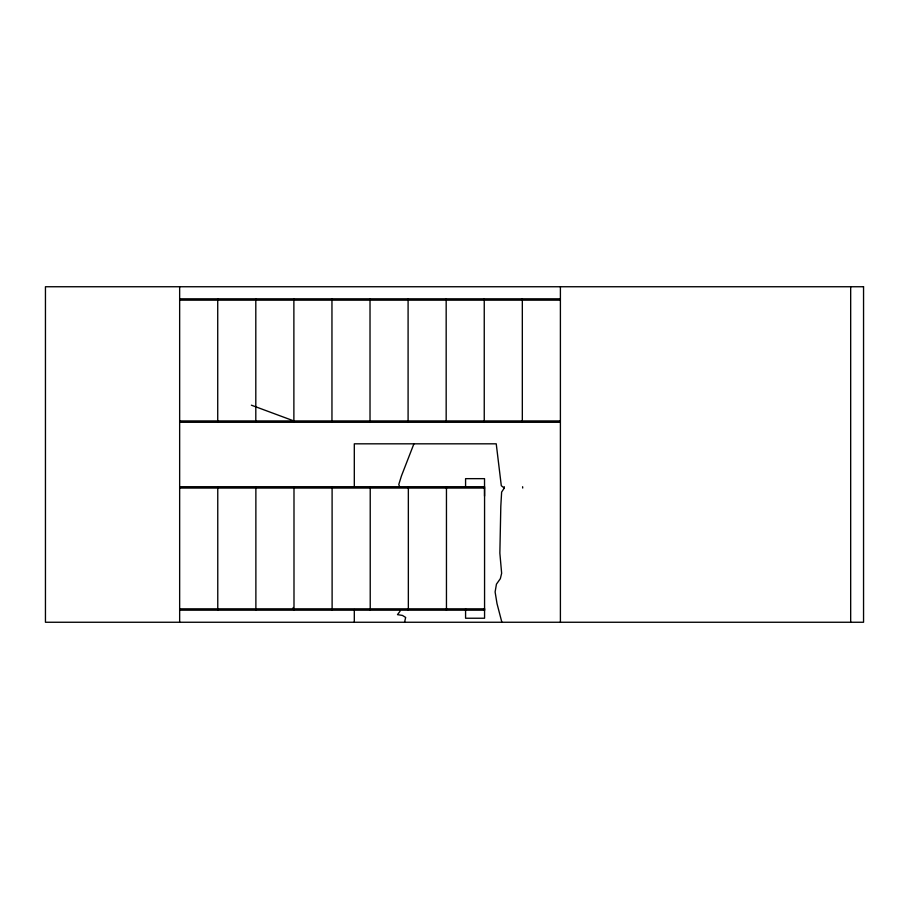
<?xml version="1.0" encoding="UTF-8"?>
<svg xmlns="http://www.w3.org/2000/svg" width="909" height="909" viewBox="0 0 909 909"><rect width="100%" height="100%" fill="white"/><g stroke="black" fill="none" stroke-linecap="round" stroke-linejoin="round"><path stroke-width="1.36" d="M404.562 622.256L405.664 617.438L402.448 615.438L397.483 614.643L400.051 611.268M413.913 443.819L401.448 475.93L398.79 484.452L399.733 487.11M504.29 486.713L504.29 488.053L501.632 492.064L500.814 506.29L499.859 553.161L501.643 573.284L500.348 578.669L496.439 584.18L495.11 591.952L497.007 603.599L501.87 622.256M179.652 298.822L560.399 298.822M179.652 300.163L560.399 300.163M179.652 420.947L560.399 420.947M179.652 422.287L560.399 422.287M179.652 486.713L484.565 486.713L484.565 618.234L465.578 618.234L465.578 608.837M522.63 486.713L522.686 488.053M179.652 488.053L484.565 488.053M179.652 608.837L484.565 608.837M179.652 610.178L484.565 610.178M251.384 405.187L293.88 420.947M504.29 488.053L501.302 485.713L496.234 443.819L354.305 443.819L354.305 486.304M293.164 607.496L293.993 610.178L293.993 486.713M850.676 286.744L850.676 622.256M560.399 286.744L560.399 622.256M522.323 298.822L522.323 422.287M484.531 496.098L484.531 478.657L465.578 478.657L465.578 486.713M484.531 608.837L484.531 610.178M484.247 298.822L484.247 422.287M446.455 486.713L446.455 610.178M446.171 298.822L446.171 422.287M408.346 486.713L408.346 610.178M408.096 298.822L408.096 422.287M370.224 486.713L370.224 610.178M370.02 298.822L370.02 422.287M354.305 609.507L354.305 622.256M332.103 486.713L332.115 610.178M331.955 298.822L331.955 422.287M293.88 298.822L293.88 422.287M255.804 298.822L255.804 422.287M255.872 486.713L255.883 610.178M217.728 298.822L217.728 422.287M217.762 486.713L217.774 610.178M179.652 286.744L179.652 622.256M863.55 286.744L45.45 286.744L45.45 622.256L863.55 622.256L863.55 286.744"/></g></svg>
